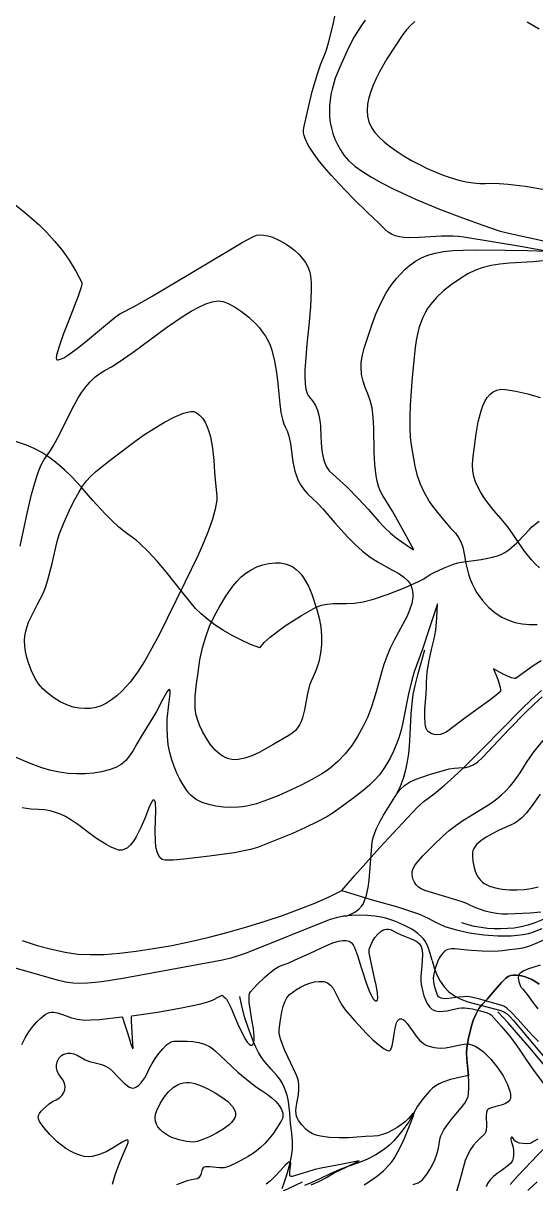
# Model space of a CAD drawing. Header units: inches. Extents: x 14835060 to 15200370, y 4673777 to 4962097.
# Drawn here: x 14890331 to 14921270, y 4788259 to 4858303 of the extents above; entities that cross this region are included whole.
import ezdxf

# ---------------------------------------------------------------- set-up
doc = ezdxf.new("R2010")
doc.units = ezdxf.units.IN
doc.header["$MEASUREMENT"] = 0
for name, color, linetype in [('100m', 7, 'Continuous'), ('1x', 7, 'Continuous'), ('1xÃ¦Â·Âµ', 7, 'Continuous'), ('200m', 7, 'Continuous'), ('500m', 7, 'Continuous'), ('Ã¥Â·ÂžÃ¥Â¢Âƒ', 7, 'Continuous'), ('Ã¦Â²Â³Ã¥Â·ÂÃ£ÂƒÂ»Ã¦Â¹Â–Ã¦Â²Â¼', 7, 'Continuous'), ('Ã¦Â–Â°Ã¥Â¹Â¹Ã§Â·Âš', 7, 'Continuous'), ('Ã§ÂÂ˜Ã¥Â·ÂžÃ§Â·Âš', 7, 'Continuous'), ('Ã¨Â‡ÂªÃ¨Â½Â‰Ã¨Â»ÂŠÃ©ÂÂ“Ã£ÂƒÂ»Ã§Â™Â»Ã¥Â±Â±Ã©ÂÂ“', 7, 'Continuous'), ('Ã©Â«Â˜Ã©Â€ÂŸÃ©ÂÂ“Ã¨Â·Â¯', 7, 'Continuous'), ('Ã©Â‹ÂÃ¥Â·ÂžÃ§Â·Âš', 7, 'Continuous')]:
    doc.layers.add(name, color=color, linetype=linetype)

msp = doc.modelspace()

# ---------------------------------------------------------------- linework, layer by layer
at = {"layer": '100m'}
for points in [[(14889612, 4847541), (14890409, 4846898), (14890834, 4846540), (14891285, 4846130), (14891750, 4845669), (14892217, 4845158), (14892675, 4844600), (14893111, 4843996), (14893514, 4843347), (14893872, 4842655), (14893875, 4842556), (14893835, 4842380), (14893655, 4841838), (14893062, 4840311), (14892749, 4839507), (14892493, 4838794), (14892341, 4838263), (14892321, 4838094), (14892346, 4838005), (14892386, 4837983), (14892441, 4837978), (14892591, 4838018), (14892787, 4838115), (14893023, 4838261), (14893581, 4838665), (14894206, 4839164), (14895414, 4840176), (14895878, 4840554), (14896167, 4840757), (14897060, 4841235), (14898112, 4841834), (14900440, 4843212), (14902647, 4844533), (14903547, 4845060), (14904227, 4845438), (14904406, 4845503), (14904616, 4845528), (14904850, 4845515), (14905104, 4845467), (14905371, 4845387), (14905647, 4845276), (14905926, 4845137), (14906203, 4844974), (14906472, 4844787), (14906727, 4844581), (14906964, 4844356), (14907177, 4844116), (14907361, 4843864), (14907509, 4843601), (14907617, 4843331), (14907679, 4843055), (14907714, 4842652), (14907722, 4842199), (14907674, 4841177), (14907573, 4840065), (14907457, 4838938), (14907363, 4837869), (14907336, 4837380), (14907328, 4836933), (14907345, 4836539), (14907390, 4836207), (14907470, 4835945), (14907524, 4835843), (14907588, 4835763), (14907802, 4835509), (14907967, 4835236), (14908088, 4834944), (14908173, 4834639), (14908230, 4834323), (14908266, 4834000), (14908301, 4833344), (14908336, 4832697), (14908371, 4832386), (14908428, 4832087), (14908514, 4831803), (14908635, 4831538), (14908799, 4831295), (14909014, 4831078), (14909869, 4830317), (14910558, 4829626), (14911172, 4828948), (14911798, 4828226), (14912141, 4827861), (14912499, 4827531), (14912851, 4827241), (14913181, 4826995), (14913698, 4826650), (14913902, 4826528), (14913232, 4827759), (14912613, 4828849), (14912001, 4829856), (14911874, 4830090), (14911772, 4830359), (14911691, 4830656), (14911629, 4830978), (14911551, 4831677), (14911518, 4832419), (14911495, 4833885), (14911464, 4834536), (14911390, 4835084), (14911270, 4835536), (14911125, 4835942), (14910977, 4836324), (14910847, 4836705), (14910755, 4837108), (14910722, 4837557), (14910734, 4837805), (14910768, 4838074), (14910828, 4838365), (14910915, 4838682), (14911347, 4840026), (14911599, 4840697), (14911889, 4841357), (14912228, 4841994), (14912420, 4842302), (14912628, 4842600), (14912855, 4842889), (14913100, 4843166), (14913367, 4843430), (14913655, 4843681), (14914001, 4843932), (14914366, 4844138), (14914763, 4844301), (14915202, 4844426), (14915696, 4844517), (14916256, 4844578), (14916893, 4844612), (14917619, 4844624), (14919418, 4844615), (14920763, 4844585), (14921897, 4844540), (14920459, 4844797), (14916921, 4845391), (14916592, 4845432), (14916255, 4845452), (14915571, 4845446), (14914225, 4845366), (14913604, 4845357), (14913315, 4845374), (14913043, 4845412), (14912792, 4845474), (14912563, 4845565), (14912360, 4845688), (14912184, 4845848), (14911787, 4846242), (14911116, 4846883), (14910277, 4847701), (14909375, 4848625), (14908934, 4849106), (14908516, 4849587), (14908136, 4850060), (14907807, 4850516), (14907541, 4850946), (14907353, 4851342), (14907292, 4851524), (14907255, 4851695), (14907243, 4851853), (14907260, 4851996), (14907502, 4853063), (14907778, 4854178), (14908110, 4855299), (14908304, 4855848), (14908519, 4856382), (14908639, 4856703), (14908766, 4857122), (14909037, 4858227), (14909330, 4859640)], [(14921590, 4819817), (14921117, 4819509), (14920092, 4818771), (14920048, 4818755), (14919983, 4818756), (14919804, 4818802), (14919343, 4819002), (14918727, 4819335), (14918975, 4818698), (14919120, 4818236), (14919149, 4818066), (14919131, 4817973), (14918850, 4817730), (14918491, 4817449), (14917647, 4816833), (14916824, 4816244), (14916245, 4815800), (14916054, 4815648), (14915864, 4815524), (14915676, 4815431), (14915490, 4815372), (14915307, 4815349), (14915128, 4815366), (14914954, 4815425), (14914785, 4815529), (14914712, 4815611), (14914655, 4815727), (14914615, 4815873), (14914588, 4816044), (14914568, 4816446), (14914581, 4816900), (14914651, 4817825), (14914679, 4818230), (14914683, 4818550), (14914686, 4818837), (14914714, 4819153), (14914828, 4819832), (14914979, 4820498), (14915125, 4821063), (14915182, 4821343), (14915228, 4821680), (14915290, 4822408), (14915328, 4823269), (14914840, 4821759), (14914426, 4820519), (14914072, 4819535), (14913938, 4819156), (14913815, 4818740), (14913597, 4817833), (14913223, 4816004), (14913122, 4815585), (14912996, 4815169), (14912849, 4814760), (14912680, 4814362), (14912493, 4813978), (14912288, 4813612), (14912067, 4813268), (14911832, 4812949), (14911556, 4812638), (14911225, 4812321), (14910855, 4812003), (14910465, 4811693), (14909693, 4811115), (14909048, 4810640), (14908662, 4810398), (14908082, 4810095), (14907370, 4809757), (14906591, 4809409), (14905080, 4808788), (14904476, 4808564), (14904057, 4808433), (14903055, 4808242), (14901566, 4808022), (14900032, 4807846), (14899387, 4807798), (14898897, 4807788), (14898803, 4807801), (14898720, 4807833), (14898580, 4807949), (14898474, 4808126), (14898397, 4808353), (14898345, 4808622), (14898314, 4808921), (14898298, 4809573), (14898329, 4810814), (14898310, 4811244), (14898276, 4811376), (14898222, 4811441), (14898162, 4811421), (14898092, 4811325), (14897922, 4810951), (14897710, 4810411), (14897454, 4809796), (14897154, 4809199), (14896986, 4808936), (14896808, 4808711), (14896617, 4808537), (14896415, 4808424), (14896309, 4808395), (14896200, 4808385), (14896088, 4808396), (14895973, 4808431), (14895645, 4808575), (14895334, 4808738), (14894756, 4809105), (14894215, 4809501), (14893689, 4809896), (14893154, 4810258), (14892876, 4810417), (14892587, 4810557), (14892284, 4810673), (14891964, 4810761), (14891625, 4810818), (14891263, 4810840), (14890789, 4810867), (14890272, 4810939)], [(14921570, 4804656), (14920926, 4804587), (14919561, 4804527), (14919240, 4804529), (14918901, 4804566), (14918557, 4804630), (14918223, 4804713), (14917643, 4804905), (14917280, 4805079), (14917106, 4805165), (14916819, 4805272), (14916041, 4805524), (14914568, 4805968), (14914361, 4806055), (14914190, 4806170), (14914052, 4806306), (14913946, 4806458), (14913870, 4806620), (14913822, 4806786), (14913799, 4806951), (14913801, 4807109), (14913859, 4807286), (14913997, 4807506), (14914202, 4807761), (14914458, 4808043), (14915066, 4808656), (14915702, 4809282), (14916042, 4809586), (14916440, 4809885), (14916874, 4810177), (14917327, 4810462), (14918208, 4811001), (14918598, 4811252), (14918927, 4811489), (14919208, 4811724), (14919466, 4811970), (14919706, 4812228), (14919928, 4812497), (14920335, 4813067), (14920709, 4813679), (14920924, 4814010), (14921172, 4814339), (14921708, 4815017)], [(14890255, 4796668), (14890453, 4797061), (14890671, 4797423), (14890905, 4797750), (14891151, 4798038), (14891406, 4798282), (14891666, 4798478), (14891794, 4798550), (14891917, 4798596), (14892037, 4798620), (14892155, 4798624), (14892395, 4798585), (14892647, 4798499), (14892925, 4798389), (14893242, 4798279), (14893611, 4798189), (14894042, 4798142), (14894423, 4798147), (14894944, 4798182), (14896294, 4798326), (14896335, 4798245), (14896411, 4798027), (14896620, 4797362), (14896829, 4796698), (14896905, 4796480), (14896946, 4796399), (14896960, 4796487), (14896954, 4796713), (14896912, 4797398), (14896869, 4798083), (14896864, 4798309), (14896878, 4798398), (14898435, 4798622), (14899890, 4798873), (14901056, 4799122), (14901473, 4799237), (14901748, 4799342), (14902173, 4799563), (14902334, 4799636), (14902368, 4799627), (14902400, 4799592), (14902450, 4799536), (14902541, 4799462), (14902605, 4799393), (14902681, 4799270), (14902859, 4798901), (14903291, 4797893), (14903522, 4797384), (14903749, 4796961), (14903858, 4796801), (14903962, 4796687), (14904059, 4796627), (14904149, 4796629), (14904219, 4796693), (14904261, 4796806), (14904279, 4796963), (14904276, 4797156), (14904224, 4797624), (14904137, 4798157), (14904045, 4798700), (14903980, 4799198), (14903972, 4799599), (14904000, 4799745), (14904053, 4799846), (14904421, 4800250), (14904929, 4800752), (14905209, 4800996), (14905491, 4801210), (14905766, 4801377), (14906022, 4801479), (14906319, 4801581), (14906708, 4801747), (14907645, 4802187), (14908604, 4802626), (14909021, 4802793), (14909358, 4802895), (14909619, 4802938), (14909829, 4802939), (14909997, 4802898), (14910133, 4802814), (14910243, 4802686), (14910337, 4802513), (14910511, 4802031), (14910745, 4801259), (14911051, 4800320), (14911214, 4799894), (14911375, 4799553), (14911452, 4799427), (14911527, 4799339), (14911597, 4799293), (14911663, 4799294), (14911712, 4799348), (14911735, 4799453), (14911717, 4799786), (14911636, 4800240), (14911519, 4800761), (14911285, 4801796), (14911222, 4802202), (14911216, 4802354), (14911231, 4802463), (14911305, 4802657), (14911418, 4802881), (14911564, 4803113), (14911738, 4803327), (14911936, 4803501), (14912042, 4803565), (14912152, 4803611), (14912266, 4803634), (14912383, 4803633), (14912502, 4803603), (14912623, 4803543), (14912875, 4803404), (14913136, 4803288), (14913649, 4803090), (14913881, 4802990), (14914082, 4802878), (14914242, 4802745), (14914352, 4802583), (14914409, 4802366), (14914426, 4802088), (14914388, 4801431), (14914331, 4800773), (14914326, 4800495), (14914352, 4800278), (14914453, 4799848), (14914520, 4799604), (14914604, 4799360), (14914710, 4799132), (14914845, 4798935), (14915011, 4798784), (14915109, 4798730), (14915216, 4798694), (14915446, 4798663), (14915682, 4798671), (14915920, 4798706), (14916155, 4798756), (14916597, 4798858), (14916794, 4798887), (14916968, 4798886), (14917455, 4798811), (14917939, 4798707), (14918338, 4798584), (14918480, 4798519), (14918571, 4798452)], [(14921442, 4796854), (14921108, 4797176), (14920857, 4797446), (14920182, 4798199), (14919794, 4798607), (14919525, 4798862), (14919349, 4798969), (14919166, 4799035), (14918791, 4799131), (14917897, 4799400), (14917477, 4799506), (14917162, 4799556), (14916900, 4799551), (14916612, 4799522), (14916024, 4799437), (14915765, 4799426), (14915555, 4799462), (14915406, 4799537), (14915328, 4799640), (14915184, 4800131), (14915114, 4800435), (14915091, 4800659), (14915140, 4800925), (14915246, 4801327), (14915380, 4801726), (14915449, 4801881), (14915515, 4801983), (14915732, 4802248), (14915840, 4802353), (14915973, 4802424), (14916158, 4802457), (14916391, 4802460), (14916924, 4802407), (14917366, 4802361), (14918032, 4802316), (14918729, 4802300), (14919029, 4802311), (14919267, 4802339), (14919673, 4802401), (14920088, 4802448), (14920486, 4802504), (14920845, 4802594), (14921248, 4802751), (14921722, 4802959)], [(14918571, 4798452), (14919179, 4797777), (14919657, 4797217), (14920046, 4796714), (14920387, 4796212), (14920749, 4795666), (14921132, 4795123), (14921711, 4794327)], [(14921388, 4790949), (14921142, 4790807), (14921021, 4790724), (14920923, 4790687), (14920743, 4790678), (14920503, 4790688), (14920296, 4790718), (14920130, 4790771), (14920013, 4790847), (14919876, 4791026), (14919825, 4791072), (14919801, 4791072), (14919776, 4791051), (14919756, 4790958), (14919780, 4790828), (14919861, 4790593), (14919896, 4790464), (14919931, 4790247), (14919930, 4789970), (14919906, 4789817), (14919861, 4789659), (14919766, 4789504), (14919608, 4789353), (14919175, 4789044), (14918937, 4788877), (14918710, 4788696), (14918510, 4788495), (14918358, 4788270), (14918275, 4788072)], [(14907721, 4788187), (14908182, 4788397), (14908589, 4788624), (14909106, 4788912), (14909780, 4789247), (14910615, 4789641), (14909599, 4789440), (14908318, 4789201), (14907942, 4789114), (14907432, 4788966), (14906571, 4788704), (14906505, 4788697), (14906459, 4788716), (14906430, 4788756), (14906415, 4788814), (14906416, 4788970), (14906442, 4789154), (14906471, 4789335), (14906481, 4789485), (14906473, 4789539), (14906452, 4789574), (14906415, 4789586), (14906361, 4789572), (14906278, 4789512), (14906161, 4789398), (14905858, 4789069), (14905532, 4788709), (14905264, 4788444), (14904996, 4788241)]]:
    msp.add_lwpolyline(points, dxfattribs=at)
at = {"layer": '1x'}
msp.add_lwpolyline([(14919733, 4788225), (14920203, 4788759), (14921394, 4790012), (14922651, 4791238), (14923201, 4791737), (14923645, 4792105), (14927439, 4795000), (14935189, 4798444), (14936603, 4799072), (14937470, 4799072), (14938694, 4799072), (14940782, 4799072), (14942763, 4799072)], dxfattribs=at)
at = {"layer": '1xÃ¦Â·Âµ'}
msp.add_lwpolyline([(14919733, 4788225), (14920203, 4788759), (14921394, 4790012), (14922651, 4791238), (14923201, 4791737), (14923645, 4792105), (14927439, 4795000), (14935189, 4798444), (14936603, 4799072), (14937470, 4799072), (14938694, 4799072)], dxfattribs=at)
at = {"layer": '200m'}
for points in [[(14910963, 4858489), (14910722, 4858151), (14910304, 4857471), (14909961, 4856808), (14909433, 4855649), (14909169, 4854994), (14908972, 4854329), (14908901, 4853994), (14908850, 4853657), (14908820, 4853320), (14908812, 4852982), (14908828, 4852645), (14908869, 4852309), (14908935, 4851974), (14909028, 4851641), (14909149, 4851310), (14909300, 4850982), (14909480, 4850657), (14909692, 4850336), (14909973, 4850012), (14910353, 4849681), (14910819, 4849344), (14911360, 4849006), (14911961, 4848667), (14912612, 4848333), (14914009, 4847684), (14915453, 4847083), (14916842, 4846550), (14918078, 4846109), (14919060, 4845781), (14919467, 4845672), (14920080, 4845533), (14921833, 4845153)], [(14921713, 4843955), (14921106, 4843895), (14919683, 4843811), (14919102, 4843759), (14918580, 4843683), (14918097, 4843568), (14917631, 4843401), (14917161, 4843169), (14916667, 4842857), (14916169, 4842504), (14915707, 4842143), (14915287, 4841755), (14914912, 4841321), (14914744, 4841080), (14914590, 4840820), (14914450, 4840539), (14914324, 4840234), (14914215, 4839902), (14914122, 4839542), (14914045, 4839150), (14913986, 4838725), (14913809, 4836949), (14913691, 4835273), (14913663, 4834522), (14913660, 4833854), (14913686, 4833290), (14913743, 4832849), (14913880, 4832031), (14913967, 4831568), (14914091, 4831071), (14914271, 4830541), (14914526, 4829979), (14914874, 4829386), (14915089, 4829078), (14915334, 4828763), (14915796, 4828216), (14916150, 4827817), (14916415, 4827516), (14916609, 4827261), (14916752, 4827002), (14916862, 4826688), (14916957, 4826269), (14917057, 4825693), (14917121, 4825364), (14917206, 4825048), (14917309, 4824747), (14917429, 4824459), (14917565, 4824186), (14917714, 4823928), (14918048, 4823459), (14918418, 4823056), (14918812, 4822720), (14919216, 4822457), (14919619, 4822269), (14920024, 4822140), (14920447, 4822053), (14920890, 4822008), (14921355, 4822010)], [(14890157, 4826749), (14890593, 4828818), (14890834, 4829860), (14891106, 4830821), (14891258, 4831253), (14891421, 4831640), (14891597, 4831976), (14891788, 4832253), (14891982, 4832515), (14892167, 4832809), (14892524, 4833473), (14893247, 4834955), (14893652, 4835689), (14893875, 4836036), (14894114, 4836363), (14894372, 4836663), (14894652, 4836933), (14894955, 4837167), (14895285, 4837359), (14895651, 4837560), (14896057, 4837816), (14896964, 4838451), (14898981, 4839938), (14899988, 4840627), (14900469, 4840922), (14900927, 4841172), (14901355, 4841365), (14901746, 4841492), (14902095, 4841542), (14902252, 4841535), (14902395, 4841506), (14902699, 4841385), (14903078, 4841181), (14903506, 4840902), (14903951, 4840552), (14904386, 4840138), (14904591, 4839908), (14904782, 4839666), (14904956, 4839410), (14905109, 4839142), (14905238, 4838863), (14905339, 4838573), (14905503, 4837898), (14905616, 4837223), (14905693, 4836562), (14905753, 4835929), (14905812, 4835337), (14905887, 4834800), (14905995, 4834330), (14906066, 4834125), (14906153, 4833943), (14906265, 4833705), (14906351, 4833458), (14906465, 4832939), (14906610, 4831838), (14906728, 4831272), (14906818, 4830989), (14906934, 4830708), (14907084, 4830430), (14907271, 4830155), (14907502, 4829885), (14907783, 4829620), (14908092, 4829331), (14908419, 4828984), (14909130, 4828170), (14909921, 4827289), (14910350, 4826856), (14910801, 4826447), (14911281, 4826077), (14911753, 4825773), (14912621, 4825295), (14912994, 4825088), (14913310, 4824879), (14913556, 4824652), (14913650, 4824526), (14913721, 4824390)], [(14913721, 4824390), (14913784, 4824212), (14913824, 4824032), (14913842, 4823850), (14913839, 4823665), (14913779, 4823283), (14913655, 4822886), (14913477, 4822469), (14913255, 4822030), (14912727, 4821077), (14912475, 4820578), (14912271, 4820087), (14912103, 4819599), (14911957, 4819108), (14911681, 4818092), (14911523, 4817555), (14911336, 4816990), (14911106, 4816408), (14910833, 4815828), (14910517, 4815261), (14910160, 4814718), (14909763, 4814209), (14909329, 4813744), (14908859, 4813335), (14908611, 4813155), (14908354, 4812992), (14907787, 4812673), (14907148, 4812340), (14906464, 4812009), (14905761, 4811698), (14905069, 4811422), (14904412, 4811200), (14903820, 4811048), (14903556, 4811003), (14903318, 4810982), (14902866, 4810977), (14902412, 4810998), (14901966, 4811052), (14901537, 4811143), (14901137, 4811277), (14900774, 4811461), (14900610, 4811573), (14900460, 4811699), (14900324, 4811841), (14900204, 4811998), (14899987, 4812335), (14899785, 4812683), (14899600, 4813048), (14899436, 4813434), (14899295, 4813845), (14899179, 4814285), (14899090, 4814757), (14899033, 4815267), (14899013, 4815792), (14899029, 4816296), (14899116, 4817186), (14899194, 4817824), (14899200, 4818012), (14899188, 4818068), (14899165, 4818095), (14899135, 4818096), (14899100, 4818075), (14899016, 4817968), (14898768, 4817515), (14898370, 4816772), (14898100, 4816303), (14897774, 4815775), (14897454, 4815256), (14897192, 4814804), (14896964, 4814415), (14896747, 4814083), (14896517, 4813804), (14896252, 4813573), (14895928, 4813385), (14895521, 4813235), (14895054, 4813121), (14894567, 4813041), (14894066, 4812999), (14893555, 4812992), (14893040, 4813024), (14892527, 4813093), (14892019, 4813200), (14891523, 4813346), (14891012, 4813527), (14890469, 4813740), (14889911, 4813990)], [(14921536, 4811782), (14920990, 4811004), (14920719, 4810655), (14920435, 4810350), (14920128, 4810099), (14919961, 4809998), (14919785, 4809915), (14919018, 4809579), (14918632, 4809384), (14918270, 4809175), (14917953, 4808955), (14917699, 4808726), (14917602, 4808610), (14917527, 4808494), (14917479, 4808376), (14917458, 4808259), (14917455, 4808006), (14917474, 4807724), (14917523, 4807429), (14917609, 4807133), (14917739, 4806851), (14917922, 4806597), (14918035, 4806484), (14918164, 4806385), (14918310, 4806299), (14918473, 4806229), (14918842, 4806122), (14919250, 4806048), (14919682, 4806007), (14920127, 4806000), (14920571, 4806028), (14921001, 4806090), (14921405, 4806188)], [(14921544, 4801459), (14921150, 4801336), (14920839, 4801240), (14920547, 4801108), (14920324, 4800962), (14920255, 4800891), (14920222, 4800825), (14920210, 4800667), (14920237, 4800462), (14920324, 4800232), (14920396, 4800114), (14920492, 4799999), (14920740, 4799681), (14921046, 4799251), (14921400, 4798811)], [(14910907, 4788197), (14911435, 4788534), (14911734, 4788753), (14912082, 4789046), (14912427, 4789394), (14912583, 4789584), (14912719, 4789782), (14913067, 4790402), (14913317, 4790944), (14913679, 4791847), (14913872, 4792312), (14913926, 4792520), (14913898, 4792530), (14913832, 4792481), (14913583, 4792207), (14913402, 4792023), (14913172, 4791835), (14912907, 4791654), (14912617, 4791487), (14912317, 4791342), (14912017, 4791228), (14911731, 4791153), (14911471, 4791127), (14910983, 4791108), (14910484, 4791069), (14909962, 4791035), (14909406, 4791030), (14908828, 4791059), (14908275, 4791130), (14908021, 4791192), (14907789, 4791277), (14907585, 4791390), (14907414, 4791535), (14907144, 4791822), (14906949, 4792072), (14906880, 4792198), (14906830, 4792335), (14906800, 4792487), (14906790, 4792663), (14906807, 4792869), (14906847, 4793105), (14906946, 4793647), (14906975, 4793941), (14906972, 4794243), (14906923, 4794547), (14906814, 4794847), (14906480, 4795531), (14906127, 4796300), (14905975, 4796673), (14905858, 4797015), (14905789, 4797308), (14905781, 4797536), (14905845, 4798025), (14905950, 4798640), (14906027, 4798950), (14906126, 4799238), (14906251, 4799484), (14906406, 4799673), (14906597, 4799828), (14906823, 4799982), (14907076, 4800128), (14907348, 4800258), (14907631, 4800364), (14907918, 4800439), (14908200, 4800475), (14908470, 4800465), (14908593, 4800437), (14908702, 4800392), (14908885, 4800253), (14909034, 4800061), (14909163, 4799829), (14909419, 4799297), (14909574, 4799023), (14909766, 4798760), (14910328, 4798111), (14911051, 4797326), (14911428, 4796956), (14911792, 4796640), (14912124, 4796408), (14912273, 4796332), (14912407, 4796288), (14912469, 4796299), (14912520, 4796355), (14912600, 4796579), (14912662, 4796905), (14912718, 4797281), (14912783, 4797653), (14912871, 4797967), (14912927, 4798086), (14912995, 4798170), (14913074, 4798214), (14913168, 4798209), (14913257, 4798170), (14913343, 4798109), (14913512, 4797931), (14913859, 4797438), (14914050, 4797171), (14914259, 4796922), (14914493, 4796716), (14914622, 4796636), (14914760, 4796576), (14915139, 4796479), (14915494, 4796448), (14915827, 4796467), (14916138, 4796518), (14916699, 4796646), (14916951, 4796690), (14917184, 4796696), (14917412, 4796649), (14917644, 4796549), (14917877, 4796404), (14918109, 4796222), (14918335, 4796010), (14918555, 4795778), (14918961, 4795280), (14919297, 4794779), (14919546, 4794298), (14919700, 4793858), (14919740, 4793660), (14919753, 4793479), (14919743, 4793398), (14919713, 4793325), (14919606, 4793202), (14919448, 4793105), (14919258, 4793029), (14918852, 4792919), (14918529, 4792831), (14918421, 4792779), (14918344, 4792699), (14918298, 4792565), (14918283, 4792351), (14918301, 4791757), (14918278, 4791467), (14918245, 4791353), (14918193, 4791271), (14917875, 4790975), (14917694, 4790796), (14917508, 4790583), (14917328, 4790329), (14917160, 4790025), (14917013, 4789661), (14916896, 4789230), (14916793, 4788832), (14916643, 4788329), (14916353, 4787315)], [(14895726, 4788232), (14895882, 4788795), (14896097, 4789407), (14896323, 4789950), (14896532, 4790402), (14896613, 4790597), (14896662, 4790754), (14896667, 4790863), (14896650, 4790894), (14896617, 4790909), (14896498, 4790881), (14896299, 4790766), (14895825, 4790466), (14895372, 4790217), (14894932, 4790027), (14894499, 4789902), (14894269, 4789882), (14894017, 4789909), (14893748, 4789979), (14893469, 4790085), (14893187, 4790225), (14892909, 4790392), (14892639, 4790582), (14892386, 4790790), (14891933, 4791232), (14891567, 4791661), (14891323, 4792026), (14891257, 4792170), (14891234, 4792279), (14891256, 4792381), (14891318, 4792505), (14891417, 4792643), (14891549, 4792789), (14891892, 4793082), (14892095, 4793217), (14892314, 4793335), (14892516, 4793456), (14892673, 4793599), (14892783, 4793762), (14892845, 4793938), (14892859, 4794125), (14892824, 4794317), (14892738, 4794512), (14892602, 4794703), (14892468, 4794893), (14892385, 4795080), (14892346, 4795262), (14892344, 4795433), (14892371, 4795589), (14892420, 4795726), (14892483, 4795841), (14892554, 4795928), (14892637, 4795999), (14892743, 4796062), (14892870, 4796111), (14893019, 4796138), (14893190, 4796135), (14893381, 4796096), (14893594, 4796014), (14893826, 4795880), (14894073, 4795743), (14894325, 4795648), (14894829, 4795517), (14895072, 4795450), (14895305, 4795363), (14895523, 4795239), (14895723, 4795063), (14896090, 4794669), (14896425, 4794340), (14896715, 4794115), (14896839, 4794053), (14896947, 4794031), (14897054, 4794053), (14897174, 4794114), (14897301, 4794210), (14897430, 4794334), (14897673, 4794649), (14897776, 4794828), (14897859, 4795015), (14897961, 4795240), (14898113, 4795517), (14898305, 4795822), (14898523, 4796129), (14898755, 4796412), (14898990, 4796646), (14899216, 4796805), (14899321, 4796849), (14899420, 4796864), (14899918, 4796875), (14900235, 4796872), (14900578, 4796846), (14900932, 4796787), (14901283, 4796682), (14901616, 4796519), (14901771, 4796413), (14901916, 4796288), (14902552, 4795679), (14903288, 4795003), (14904047, 4794364), (14904410, 4794089), (14904749, 4793863), (14905061, 4793658), (14905341, 4793440), (14905583, 4793215), (14905778, 4792984), (14905918, 4792752), (14905995, 4792523), (14906000, 4792300), (14905973, 4792192), (14905926, 4792087), (14905627, 4791597), (14905429, 4791311), (14905196, 4791012), (14904929, 4790712), (14904626, 4790419), (14904286, 4790146), (14903909, 4789902), (14903244, 4789537), (14902784, 4789323), (14902607, 4789263), (14902454, 4789230), (14902315, 4789221), (14902181, 4789230), (14901591, 4789285), (14901341, 4789279), (14901252, 4789260), (14901196, 4789230)], [(14901196, 4789230), (14901149, 4789158), (14901113, 4789060), (14901043, 4788827), (14900993, 4788716), (14900923, 4788622), (14900825, 4788558), (14900692, 4788534), (14900498, 4788507), (14900234, 4788434), (14899582, 4788186)]]:
    msp.add_lwpolyline(points, dxfattribs=at)
at = {"layer": '500m'}
for points in [[(14913968, 4858409), (14913702, 4858168), (14913462, 4857907), (14913252, 4857626), (14912775, 4856915), (14912287, 4856156), (14911833, 4855369), (14911632, 4854971), (14911454, 4854573), (14911307, 4854179), (14911194, 4853790), (14911122, 4853410), (14911096, 4853040), (14911120, 4852683), (14911202, 4852341), (14911344, 4852018), (14911554, 4851716), (14911826, 4851424), (14912145, 4851132), (14912505, 4850843), (14912901, 4850559), (14913327, 4850285), (14913776, 4850021), (14914242, 4849772), (14914721, 4849540), (14915204, 4849327), (14915688, 4849138), (14916164, 4848973), (14916629, 4848838), (14917074, 4848733), (14917495, 4848662), (14917886, 4848628), (14918240, 4848634), (14918792, 4848639), (14919598, 4848583), (14920620, 4848459), (14921816, 4848261)], [(14921482, 4857950), (14920748, 4858366)], [(14921488, 4825439), (14921241, 4825667), (14921008, 4825911), (14920585, 4826430), (14920220, 4826955), (14919912, 4827445), (14919581, 4827911), (14919176, 4828395), (14918738, 4828902), (14918307, 4829440), (14918107, 4829721), (14917924, 4830012), (14917763, 4830313), (14917630, 4830625), (14917528, 4830948), (14917464, 4831284), (14917442, 4831632), (14917467, 4831994), (14917670, 4833511), (14917798, 4834245), (14917968, 4834914), (14918075, 4835212), (14918199, 4835481), (14918342, 4835715), (14918508, 4835909), (14918698, 4836060), (14918914, 4836162), (14919160, 4836212), (14919436, 4836204), (14920072, 4836097), (14920785, 4835935), (14921541, 4835723)], [(14896314, 4818016), (14895987, 4817711), (14895666, 4817461), (14895349, 4817263), (14895033, 4817113), (14894713, 4817011), (14894389, 4816953), (14894056, 4816936), (14893711, 4816960), (14893345, 4817034), (14892960, 4817168), (14892570, 4817353), (14892189, 4817581), (14891832, 4817844), (14891513, 4818133), (14891247, 4818441), (14891048, 4818759), (14890833, 4819218), (14890666, 4819639), (14890544, 4820028), (14890463, 4820388), (14890420, 4820722), (14890412, 4821035), (14890435, 4821331), (14890487, 4821613), (14890563, 4821885), (14890660, 4822152), (14890907, 4822682), (14891198, 4823235), (14891509, 4823843), (14891676, 4824245), (14891824, 4824704), (14892075, 4825704), (14892292, 4826673), (14892397, 4827093), (14892504, 4827441), (14892801, 4828191), (14893214, 4829100), (14893444, 4829557), (14893681, 4829987), (14893916, 4830367), (14894143, 4830674), (14894395, 4830946), (14894703, 4831230), (14895413, 4831808), (14896747, 4832811), (14897148, 4833112), (14897659, 4833471), (14898241, 4833851), (14898852, 4834216), (14899452, 4834531), (14899999, 4834760), (14900239, 4834831), (14900451, 4834866), (14900630, 4834862), (14900770, 4834814), (14900978, 4834657), (14901157, 4834457), (14901309, 4834220), (14901436, 4833952), (14901542, 4833655), (14901628, 4833337), (14901753, 4832650), (14901832, 4831930), (14901887, 4831215), (14901937, 4830543), (14902004, 4829953), (14902021, 4829747), (14902011, 4829515), (14901923, 4828980), (14901751, 4828363), (14901510, 4827678), (14901210, 4826940), (14900866, 4826163), (14900095, 4824555), (14899023, 4822378), (14898549, 4821435), (14898100, 4820583), (14897665, 4819819), (14897230, 4819139), (14896784, 4818540), (14896314, 4818016)], [(14908058, 4822909), (14908201, 4822393), (14908294, 4821866), (14908339, 4821333), (14908334, 4820801), (14908279, 4820277), (14908173, 4819767), (14908017, 4819277), (14907810, 4818814), (14907705, 4818585), (14907619, 4818348), (14907491, 4817854), (14907303, 4816856), (14907184, 4816388), (14907104, 4816169), (14907007, 4815963), (14906888, 4815772), (14906743, 4815600), (14906569, 4815447), (14906362, 4815316), (14905458, 4814800), (14904565, 4814298), (14904131, 4814093), (14903710, 4813941), (14903306, 4813858), (14903111, 4813849), (14902922, 4813862), (14902738, 4813903), (14902559, 4813971), (14902386, 4814063), (14902219, 4814177), (14901905, 4814459), (14901620, 4814797), (14901368, 4815169), (14901153, 4815555), (14900977, 4815932), (14900844, 4816280), (14900758, 4816616), (14900713, 4816968), (14900702, 4817331), (14900717, 4817698), (14900795, 4818430), (14900883, 4819122), (14900994, 4819890), (14901147, 4820605), (14901345, 4821277), (14901585, 4821916), (14901869, 4822530), (14902196, 4823129), (14902567, 4823724), (14902981, 4824324), (14903216, 4824616), (14903480, 4824882), (14903771, 4825118), (14904088, 4825322), (14904427, 4825489), (14904788, 4825617), (14905167, 4825702), (14905563, 4825741), (14905863, 4825732), (14906135, 4825684), (14906383, 4825600), (14906606, 4825485), (14906808, 4825342), (14906989, 4825174), (14907152, 4824984), (14907298, 4824777), (14907545, 4824324), (14907745, 4823843), (14908058, 4822909)], [(14900589, 4790780), (14900179, 4790811), (14899741, 4790903), (14899308, 4791056), (14899104, 4791154), (14898914, 4791267), (14898741, 4791394), (14898591, 4791535), (14898467, 4791691), (14898374, 4791860), (14898316, 4792043), (14898296, 4792240), (14898319, 4792451), (14898390, 4792675), (14898598, 4793110), (14898836, 4793492), (14899100, 4793814), (14899387, 4794070), (14899693, 4794253), (14899853, 4794316), (14900015, 4794359), (14900181, 4794381), (14900349, 4794381), (14900519, 4794359), (14900691, 4794313), (14901067, 4794170), (14901484, 4793980), (14901912, 4793751), (14902321, 4793494), (14902679, 4793217), (14902956, 4792931), (14903054, 4792787), (14903121, 4792644), (14903153, 4792504), (14903145, 4792367), (14903097, 4792231), (14903012, 4792093), (14902896, 4791955), (14902753, 4791817), (14902404, 4791550), (14902002, 4791305), (14901583, 4791093), (14901183, 4790927), (14900840, 4790819), (14900589, 4790780)]]:
    msp.add_lwpolyline(points, dxfattribs=at)
at = {"layer": 'Ã¥Â·ÂžÃ¥Â¢Âƒ'}
for points in [[(14904605, 4820611), (14904057, 4820815), (14903502, 4821060), (14902952, 4821340), (14902421, 4821647), (14901921, 4821972), (14901466, 4822309), (14901068, 4822650), (14900740, 4822988), (14899975, 4823929), (14898958, 4825187), (14898414, 4825827), (14897877, 4826414), (14897373, 4826907), (14897140, 4827104), (14896923, 4827261), (14896507, 4827559), (14896089, 4827905), (14895677, 4828285), (14895276, 4828686), (14894530, 4829499), (14893898, 4830238), (14893590, 4830588), (14893228, 4830964), (14892825, 4831347), (14892389, 4831723), (14891932, 4832075), (14891464, 4832388), (14890996, 4832645), (14890538, 4832830), (14889400, 4833210)], [(14904605, 4820611), (14904876, 4820917), (14905241, 4821247), (14905673, 4821591), (14906149, 4821934), (14906643, 4822263), (14907130, 4822566), (14907981, 4823040), (14908333, 4823178), (14908678, 4823247), (14909031, 4823271), (14909409, 4823274), (14909826, 4823279), (14910299, 4823309), (14910842, 4823388), (14911471, 4823540), (14912370, 4823842), (14913344, 4824231), (14914192, 4824616), (14914506, 4824779), (14914712, 4824908), (14914891, 4825025), (14915127, 4825155), (14915705, 4825422), (14916305, 4825648), (14916570, 4825727), (14916788, 4825773), (14917980, 4825944), (14918662, 4826076), (14918955, 4826155), (14919189, 4826241), (14919401, 4826360), (14919636, 4826528), (14920127, 4826952), (14920575, 4827399), (14920893, 4827753), (14921036, 4827901), (14921233, 4828068), (14921474, 4828242)], [(14913873, 4788213), (14914169, 4788318), (14914294, 4788388), (14914403, 4788479), (14914712, 4788861), (14914875, 4789111), (14915034, 4789394), (14915179, 4789706), (14915303, 4790043), (14915398, 4790400), (14915456, 4790772), (14915488, 4790960), (14915545, 4791146), (14915722, 4791512), (14915960, 4791866), (14916233, 4792206), (14916776, 4792838), (14916992, 4793124), (14917136, 4793389), (14917179, 4793527), (14917207, 4793689), (14917231, 4794068), (14917219, 4794498), (14917187, 4794952), (14917113, 4795823), (14917097, 4796185), (14917112, 4796461), (14917218, 4797046), (14917397, 4797788), (14917519, 4798166), (14917663, 4798521), (14917831, 4798832), (14918025, 4799078), (14918360, 4799423), (14918484, 4799569), (14918547, 4799656), (14918697, 4799822), (14918943, 4800106), (14919198, 4800412), (14919466, 4800675), (14919607, 4800770), (14919753, 4800830), (14919918, 4800856), (14920113, 4800854), (14920328, 4800825), (14920559, 4800769), (14920796, 4800688), (14921034, 4800582), (14921265, 4800453), (14921481, 4800302)]]:
    msp.add_lwpolyline(points, dxfattribs=at)
at = {"layer": 'Ã¦Â²Â³Ã¥Â·ÂÃ£ÂƒÂ»Ã¦Â¹Â–Ã¦Â²Â¼'}
for points in [[(14909562, 4805958), (14910319, 4806839), (14911862, 4808564), (14913501, 4810331), (14914139, 4810981), (14914542, 4811342), (14915143, 4811796), (14915737, 4812289), (14916325, 4812815), (14916909, 4813367), (14918071, 4814529), (14919235, 4815725), (14920414, 4816908), (14921013, 4817479), (14921621, 4818029)], [(14890265, 4802938), (14891170, 4802650), (14892041, 4802413), (14892865, 4802236), (14893634, 4802127), (14894380, 4802088), (14895224, 4802105), (14896151, 4802174), (14897147, 4802290), (14898200, 4802450), (14899295, 4802649), (14900419, 4802885), (14901558, 4803152), (14902698, 4803447), (14903826, 4803765), (14904927, 4804104), (14905989, 4804459), (14906997, 4804826), (14907937, 4805200), (14908797, 4805579), (14909562, 4805958)], [(14909562, 4805958), (14911400, 4805406), (14912927, 4804967), (14913588, 4804760), (14914188, 4804547), (14914732, 4804315), (14915227, 4804054), (14915485, 4803919), (14915784, 4803794), (14916119, 4803679), (14916483, 4803576), (14917279, 4803407), (14918125, 4803290), (14918976, 4803230), (14919786, 4803233), (14920161, 4803259), (14920509, 4803302), (14920824, 4803363), (14921100, 4803443), (14921646, 4803676)], [(14924506, 4788434), (14924376, 4789431), (14924211, 4790287), (14924020, 4791021), (14923816, 4791650), (14923610, 4792194), (14923412, 4792673), (14923235, 4793105), (14923090, 4793509), (14922988, 4793740), (14922817, 4794033), (14922307, 4794757), (14921643, 4795598), (14920911, 4796473), (14919579, 4797992), (14918985, 4798646)], [(14906039, 4787833), (14907180, 4788369)]]:
    msp.add_lwpolyline(points, dxfattribs=at)
at = {"layer": 'Ã¦Â–Â°Ã¥Â¹Â¹Ã§Â·Âš'}
msp.add_lwpolyline([(14921355, 4788371), (14920796, 4787848)], dxfattribs=at)
msp.add_lwpolyline([(14921355, 4788371), (14920796, 4787848)], dxfattribs=at)
at = {"layer": 'Ã§ÂÂ˜Ã¥Â·ÂžÃ§Â·Âš'}
for points in [[(14915012, 4801743), (14914903, 4802164), (14914801, 4802487), (14914701, 4802729), (14914602, 4802908), (14914500, 4803043), (14914392, 4803152), (14914148, 4803363), (14913989, 4803488), (14913790, 4803617), (14913304, 4803875), (14912760, 4804107), (14912227, 4804287), (14911928, 4804355), (14911550, 4804410), (14911113, 4804447), (14910640, 4804461), (14910151, 4804448), (14909669, 4804402), (14909213, 4804318), (14908806, 4804191), (14903783, 4802183), (14903316, 4802011), (14902857, 4801873), (14902370, 4801756), (14901819, 4801649), (14896346, 4800655), (14895207, 4800465), (14894695, 4800400), (14894215, 4800360), (14893758, 4800350), (14893319, 4800372), (14892892, 4800431), (14892470, 4800530), (14886678, 4802186)], [(14915012, 4801743), (14914903, 4802164), (14914801, 4802487), (14914701, 4802729), (14914602, 4802908), (14914500, 4803043), (14914392, 4803152), (14914148, 4803363), (14913989, 4803488), (14913790, 4803617), (14913304, 4803875), (14912760, 4804107), (14912227, 4804287), (14911928, 4804355), (14911550, 4804410), (14911113, 4804447), (14910640, 4804461), (14910151, 4804448), (14909669, 4804402), (14909213, 4804318), (14908806, 4804191), (14903783, 4802183), (14903316, 4802011), (14902857, 4801873), (14902370, 4801756), (14901819, 4801649), (14896346, 4800655), (14895207, 4800465), (14894695, 4800400), (14894215, 4800360), (14893758, 4800350), (14893319, 4800372), (14892892, 4800431), (14892470, 4800530), (14886678, 4802186)], [(14915012, 4801743), (14915140, 4801284), (14915303, 4800862), (14915503, 4800480), (14915744, 4800141), (14916028, 4799845), (14916358, 4799596), (14916739, 4799396), (14917172, 4799246)], [(14917172, 4799246), (14919159, 4798714), (14919386, 4798625), (14919564, 4798499), (14919724, 4798334), (14919897, 4798130), (14924650, 4792476), (14924830, 4792316), (14925059, 4792193), (14925323, 4792108), (14925605, 4792063), (14925892, 4792058), (14926168, 4792095), (14926418, 4792174), (14926628, 4792298)], [(14917172, 4799246), (14919159, 4798714), (14919386, 4798625), (14919564, 4798499), (14919724, 4798334), (14919897, 4798130), (14924650, 4792476), (14924830, 4792316), (14925059, 4792193), (14925323, 4792108), (14925605, 4792063), (14925892, 4792058), (14926168, 4792095), (14926418, 4792174), (14926628, 4792298)]]:
    msp.add_lwpolyline(points, dxfattribs=at)
at = {"layer": 'Ã¨Â‡ÂªÃ¨Â½Â‰Ã¨Â»ÂŠÃ©ÂÂ“Ã£ÂƒÂ»Ã§Â™Â»Ã¥Â±Â±Ã©ÂÂ“'}
for points in [[(14912880, 4811803), (14913104, 4812254), (14913284, 4812741), (14913424, 4813244), (14913529, 4813745), (14913603, 4814226), (14913652, 4814669), (14913691, 4815367), (14913755, 4816613), (14913812, 4817247), (14913878, 4817779), (14913988, 4818341), (14914163, 4819049), (14914574, 4820486)], [(14921481, 4800302), (14921265, 4800453), (14921034, 4800582), (14920796, 4800688), (14920559, 4800769), (14920328, 4800825), (14920113, 4800854), (14919918, 4800856), (14919753, 4800830), (14919607, 4800770), (14919466, 4800675), (14919198, 4800412), (14918943, 4800106), (14918697, 4799822), (14918547, 4799656), (14918484, 4799569), (14918360, 4799423), (14918025, 4799078), (14917831, 4798832), (14917663, 4798521), (14917519, 4798166), (14917397, 4797788), (14917218, 4797046), (14917112, 4796461), (14917097, 4796157), (14917118, 4795754), (14917200, 4794796), (14916644, 4794682), (14916131, 4794553), (14915663, 4794389), (14915447, 4794287), (14915243, 4794169), (14915045, 4794022), (14914846, 4793842), (14914465, 4793412), (14914133, 4792942), (14913884, 4792495), (14913604, 4792006), (14913192, 4791428), (14912952, 4791134), (14912697, 4790853), (14912433, 4790594), (14912167, 4790370), (14911898, 4790179), (14911623, 4790008), (14911066, 4789722), (14910513, 4789499), (14909983, 4789326), (14909436, 4789123), (14908853, 4788855), (14908276, 4788573), (14907750, 4788330), (14907304, 4788154)], [(14905956, 4787982), (14906106, 4788375), (14906262, 4788858), (14906436, 4789527), (14906516, 4789930), (14906580, 4790358), (14906595, 4790581), (14906590, 4790815), (14906539, 4791323), (14906468, 4791896), (14906418, 4792549), (14906393, 4792891), (14906347, 4793218), (14906279, 4793528), (14906191, 4793821), (14906083, 4794095), (14905957, 4794348), (14905812, 4794579), (14905649, 4794787), (14905288, 4795184), (14904908, 4795628), (14904720, 4795886), (14904537, 4796177), (14904364, 4796509), (14904203, 4796888), (14903932, 4797631), (14903718, 4798281), (14903548, 4798901), (14903405, 4799553)]]:
    msp.add_lwpolyline(points, dxfattribs=at)
at = {"layer": 'Ã©Â«Â˜Ã©Â€ÂŸÃ©ÂÂ“Ã¨Â·Â¯'}
msp.add_lwpolyline([(14924440, 4805146), (14924139, 4805169), (14923827, 4805144), (14923508, 4805065), (14923186, 4804927), (14922430, 4804537), (14921622, 4804164), (14921208, 4804000), (14920792, 4803863), (14920378, 4803757), (14919969, 4803691), (14919565, 4803656), (14919163, 4803641), (14918763, 4803647), (14918365, 4803674), (14917970, 4803723), (14917577, 4803795), (14917187, 4803891), (14916800, 4804011)], dxfattribs=at)
msp.add_lwpolyline([(14924440, 4805146), (14924139, 4805169), (14923827, 4805144), (14923508, 4805065), (14923186, 4804927), (14922430, 4804537), (14921622, 4804164), (14921208, 4804000), (14920792, 4803863), (14920378, 4803757), (14919969, 4803691), (14919565, 4803656), (14919163, 4803641), (14918763, 4803647), (14918365, 4803674), (14917970, 4803723), (14917577, 4803795), (14917187, 4803891), (14916800, 4804011)], dxfattribs=at)
at = {"layer": 'Ã©Â‹ÂÃ¥Â·ÂžÃ§Â·Âš'}
msp.add_lwpolyline([(14909676, 4804408), (14909859, 4804440), (14910032, 4804494), (14910343, 4804649), (14910595, 4804838), (14910775, 4805026), (14910845, 4805138), (14910916, 4805291), (14911050, 4805687), (14911157, 4806143), (14911219, 4806586), (14911401, 4808882), (14911431, 4809072), (14911487, 4809277), (14911659, 4809711), (14911874, 4810137), (14912088, 4810506), (14912880, 4811803), (14913078, 4812060), (14913337, 4812297), (14913647, 4812502), (14913993, 4812663), (14914851, 4812955), (14916045, 4813294), (14916343, 4813351), (14916600, 4813371), (14917044, 4813391), (14917259, 4813436), (14917489, 4813537), (14917748, 4813714), (14918049, 4813992), (14919661, 4815689), (14920677, 4816720), (14921181, 4817205), (14921662, 4817641)], dxfattribs=at)

doc.saveas('drawing.dxf')
